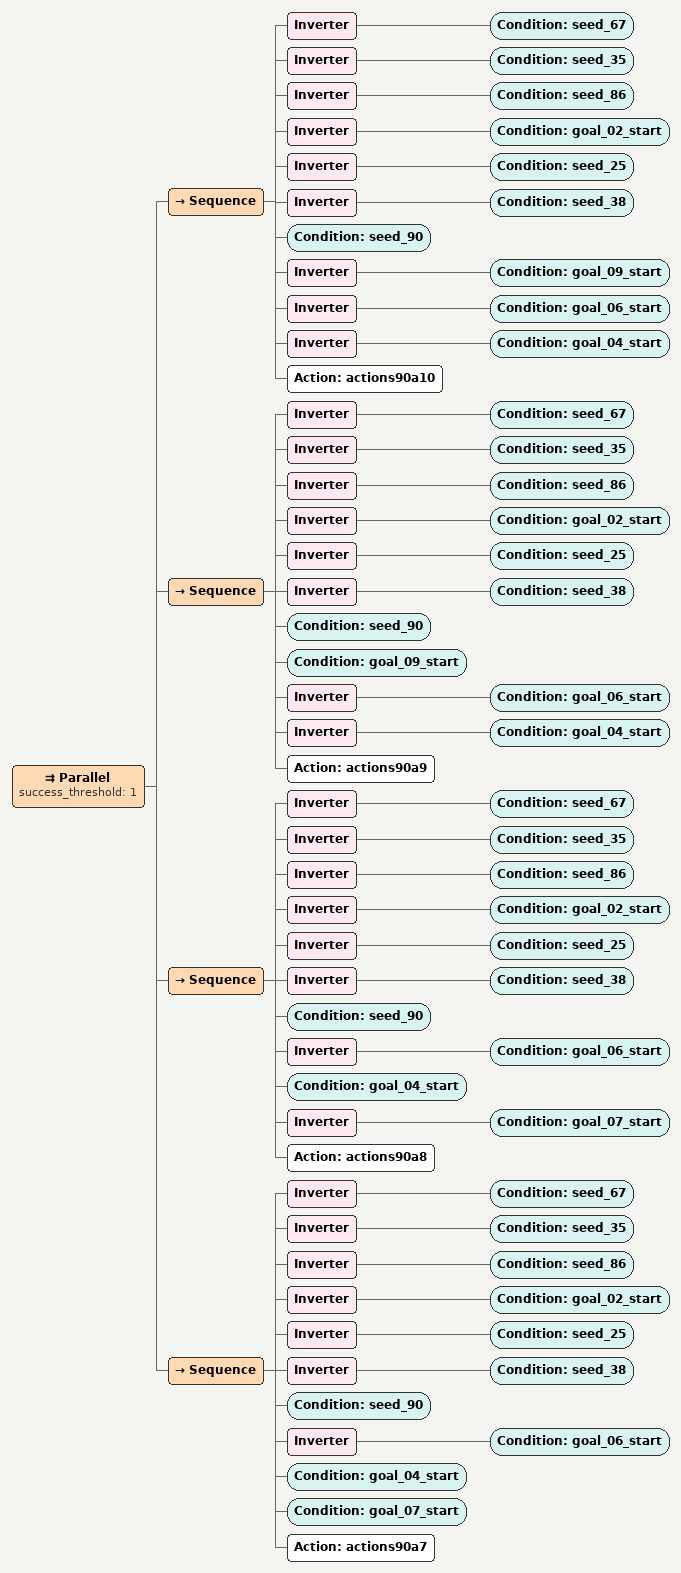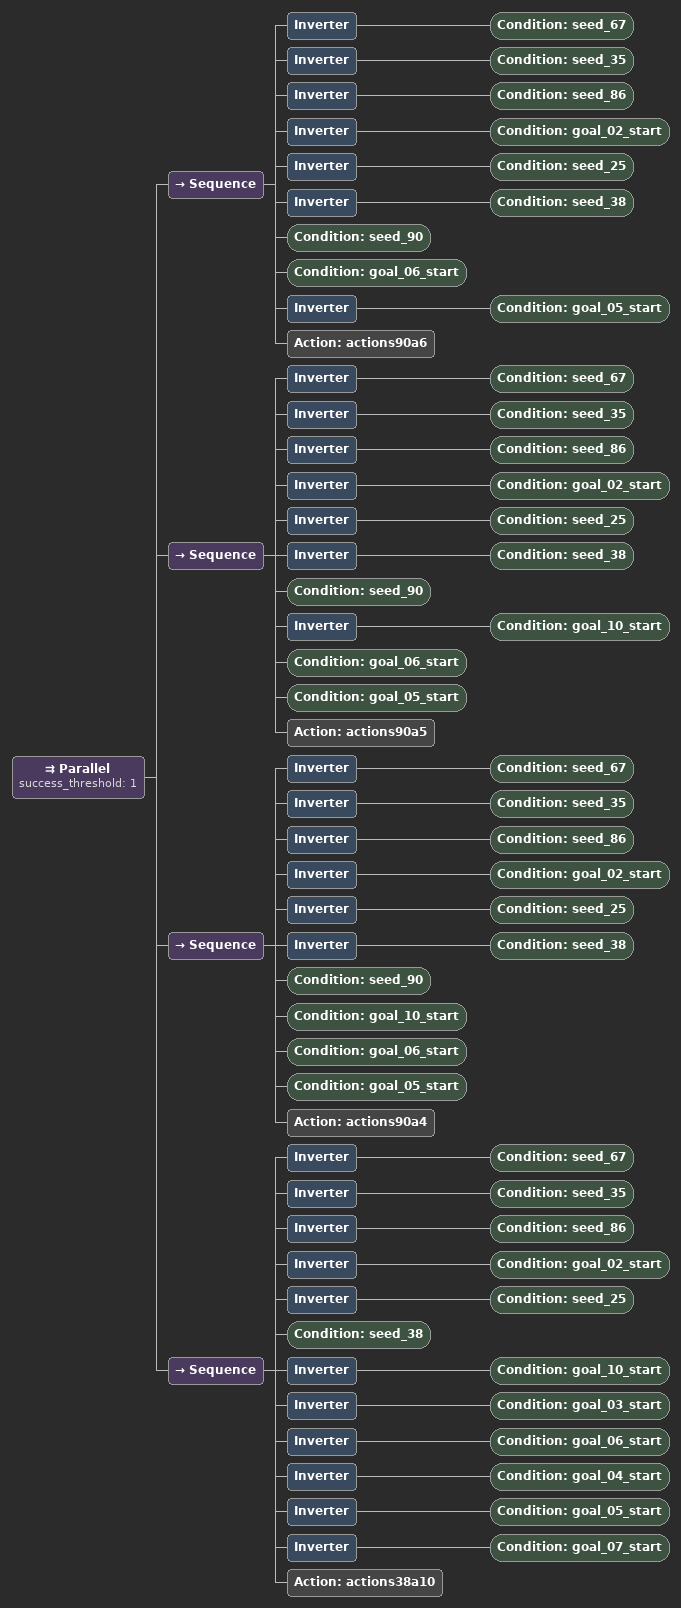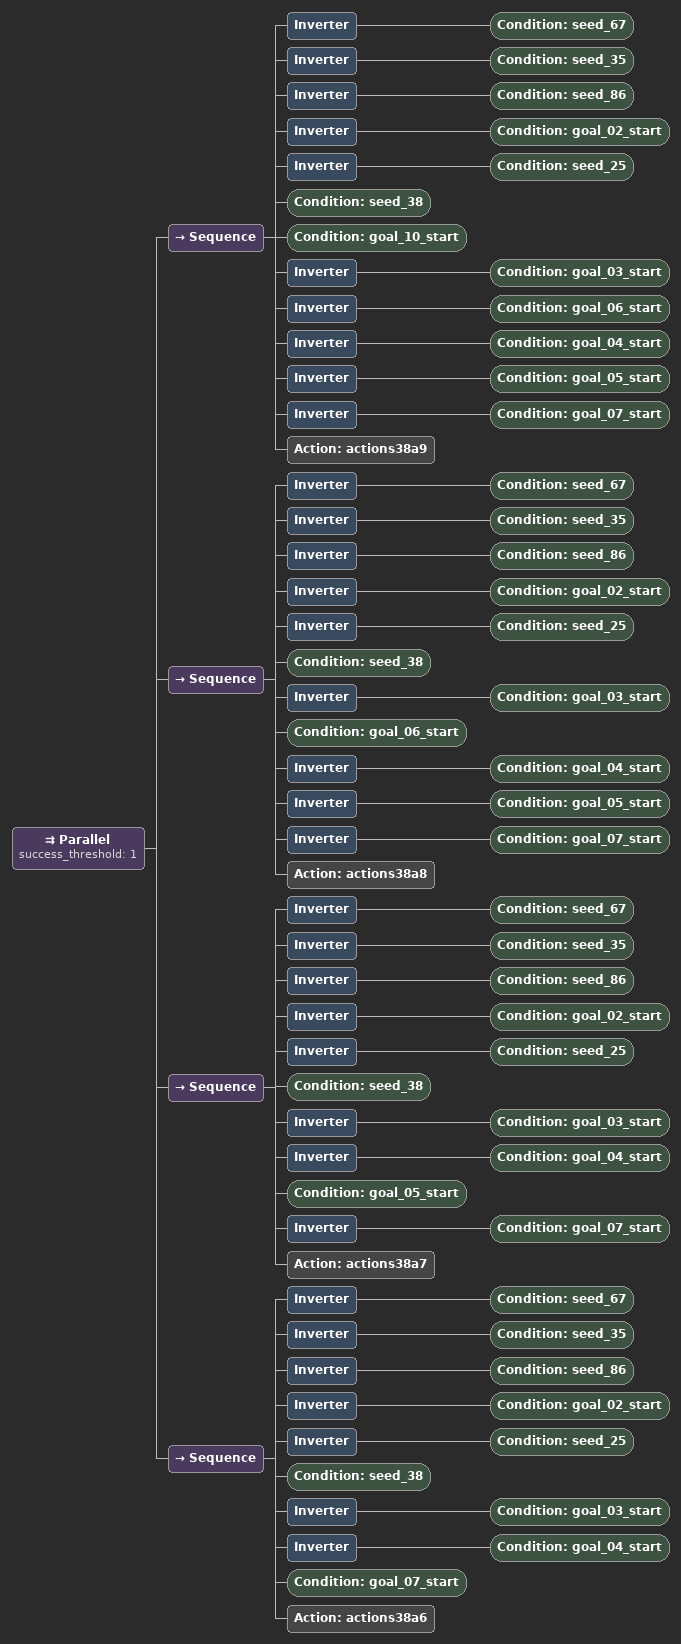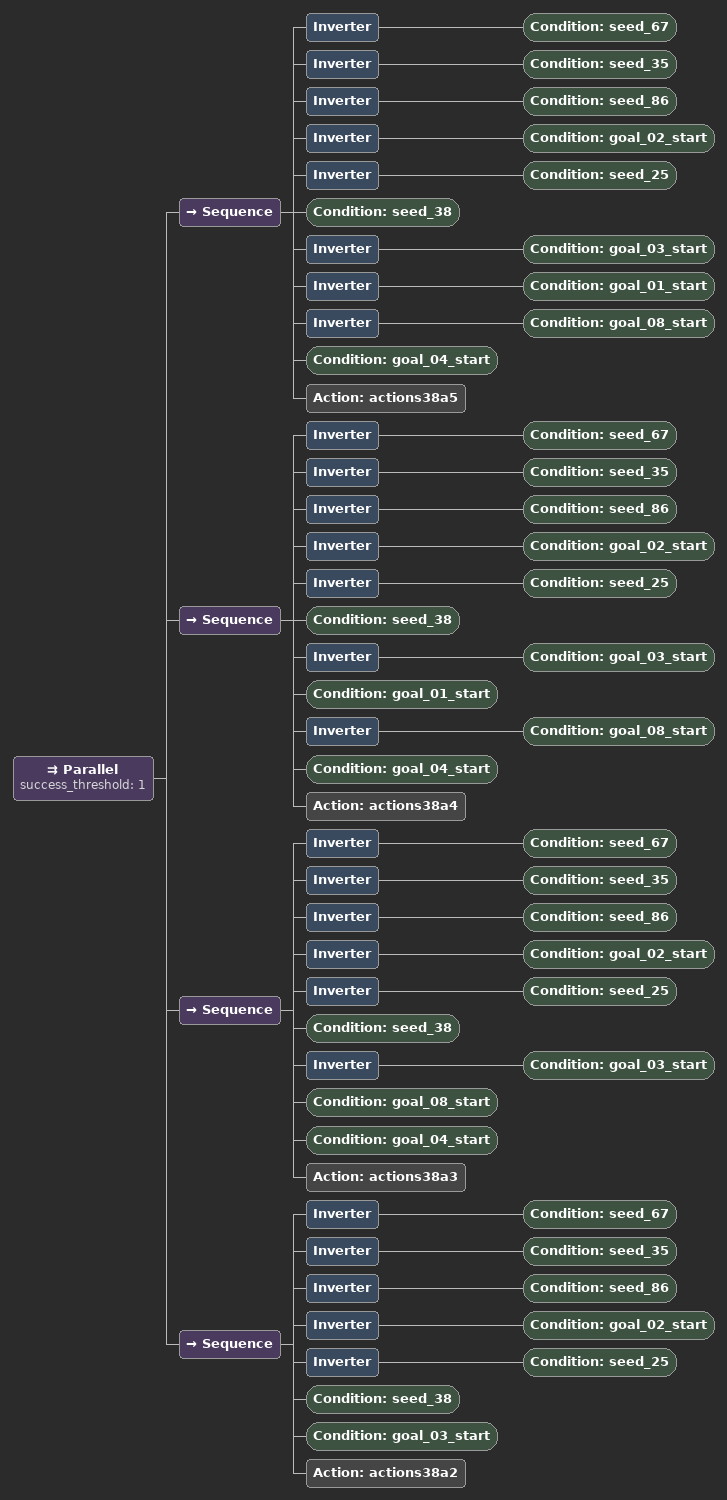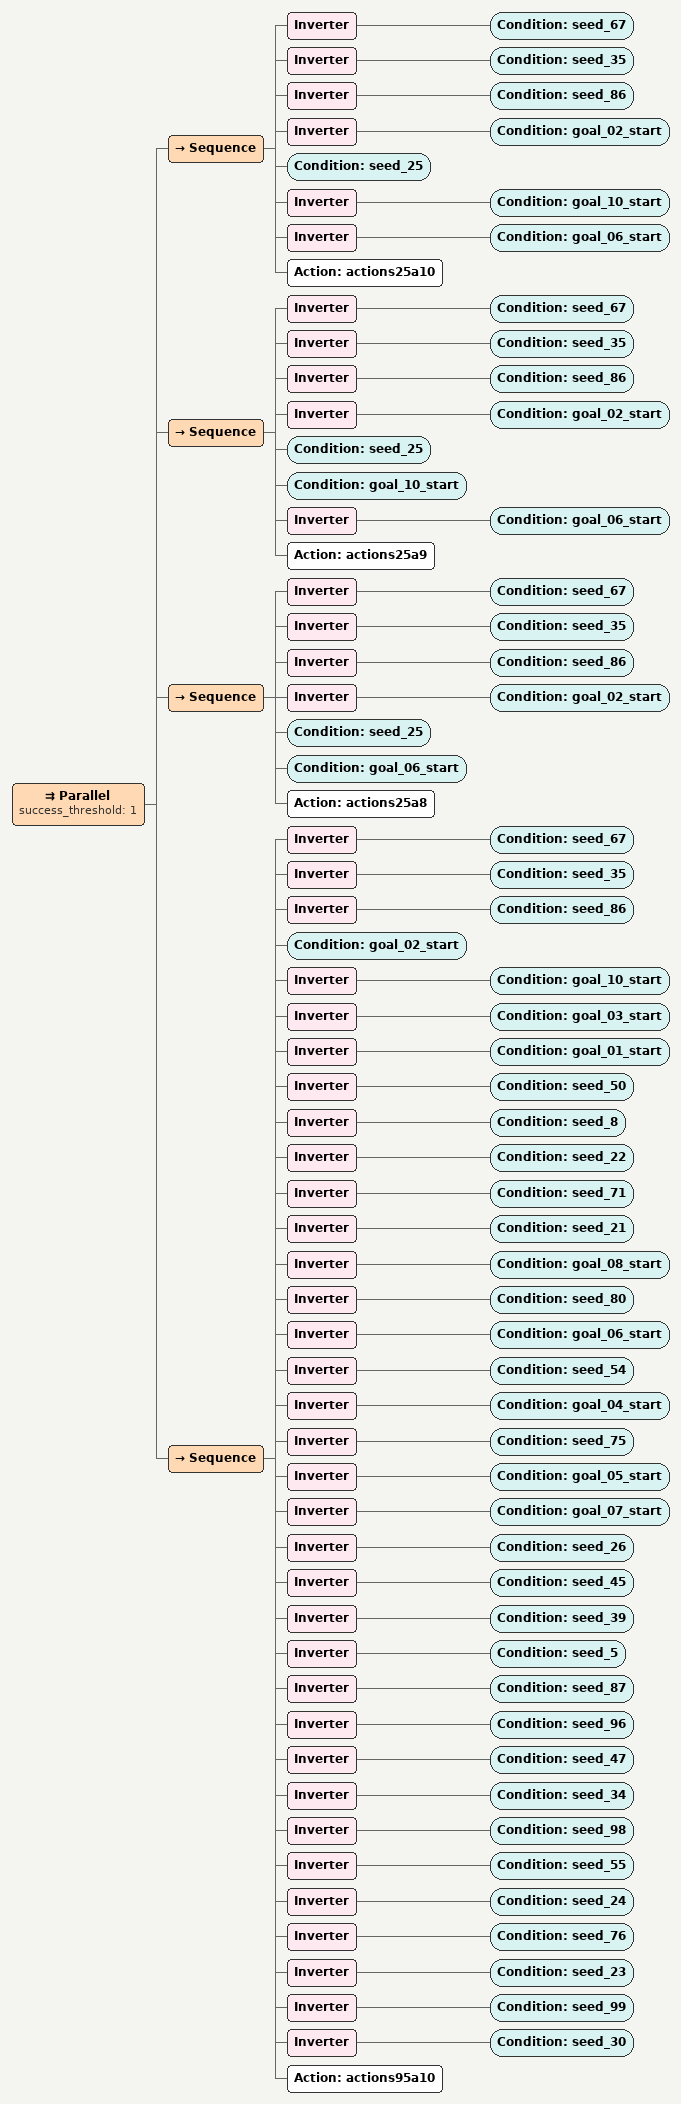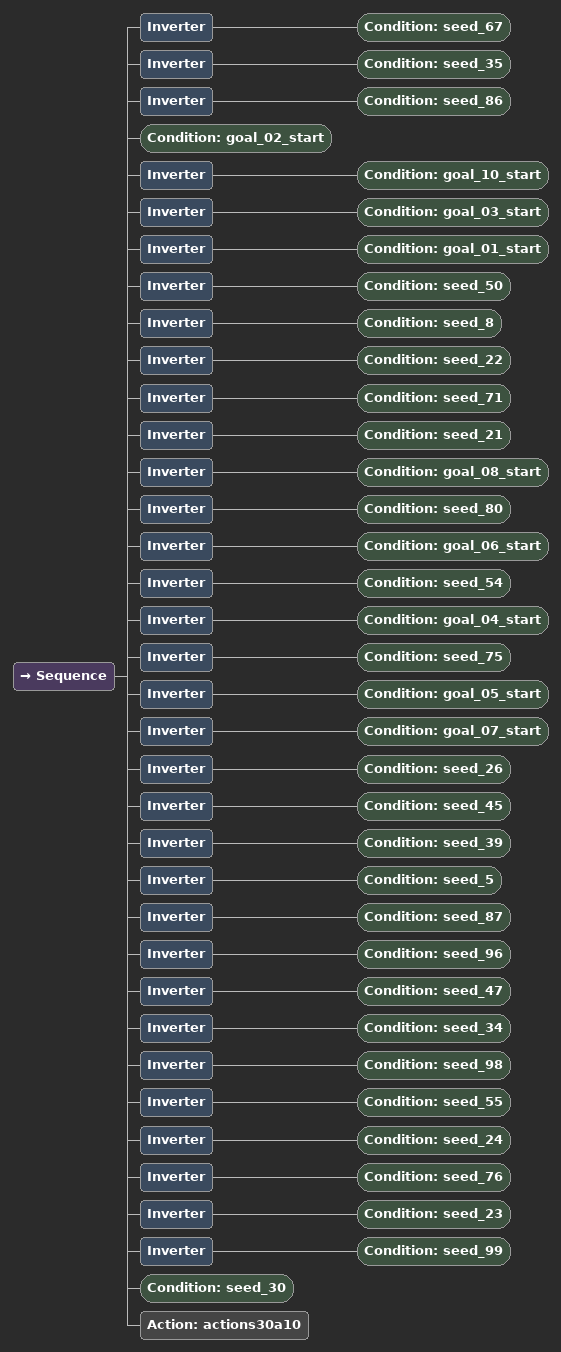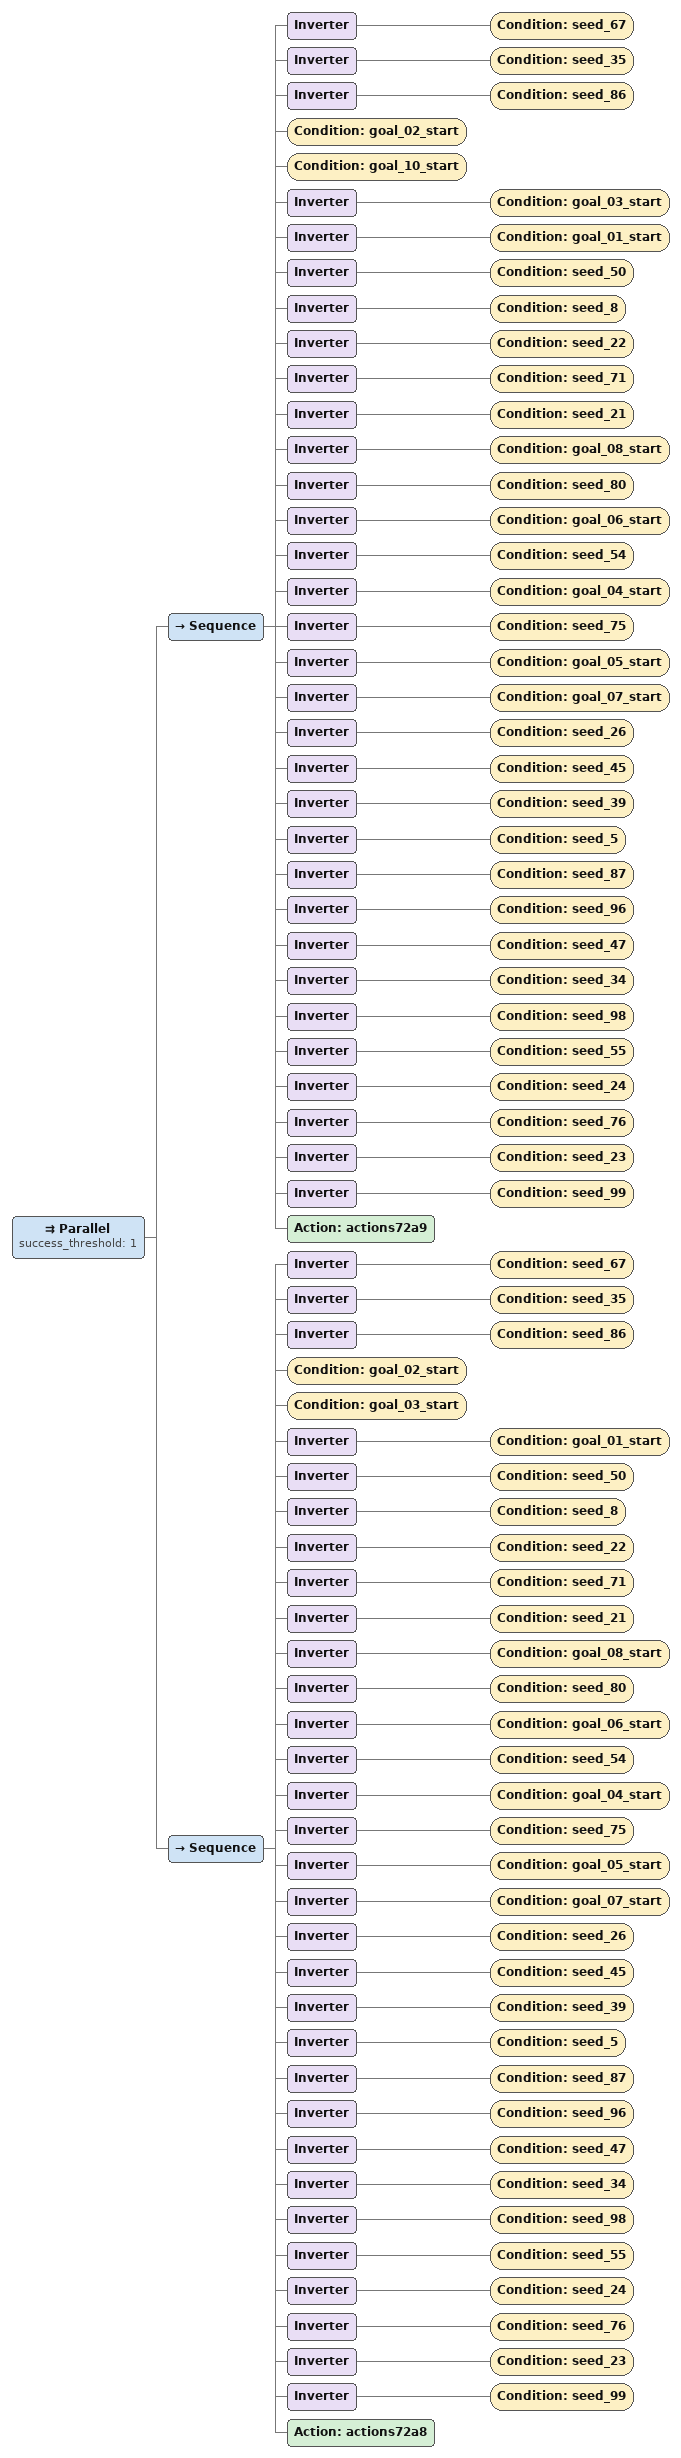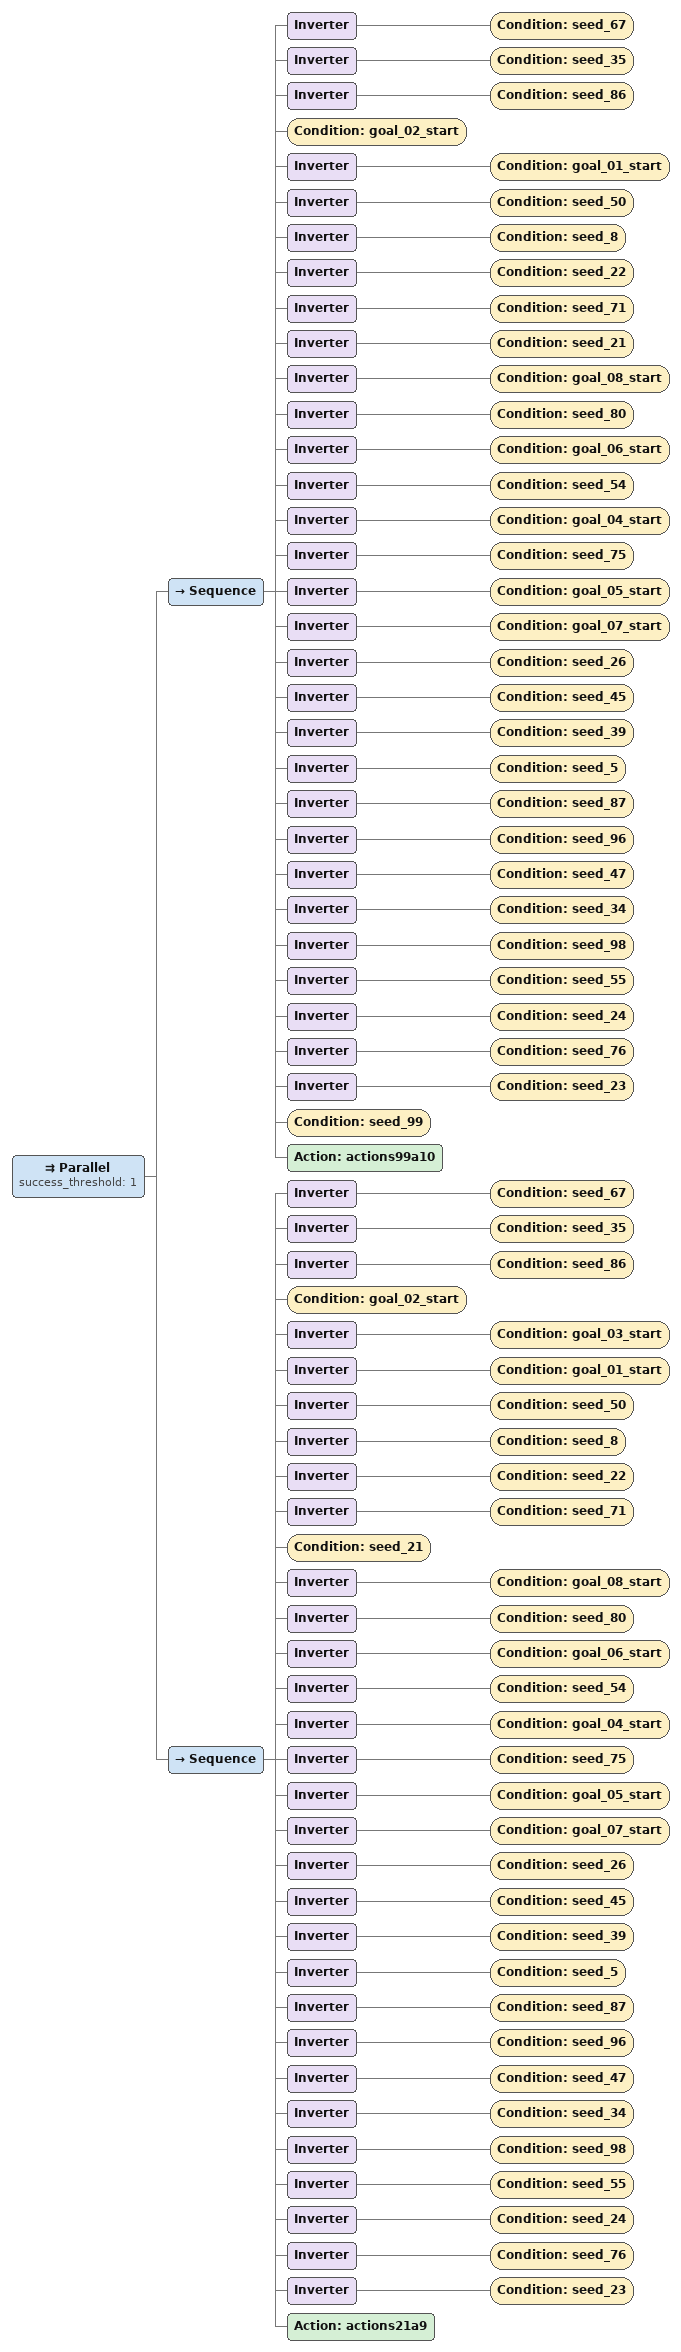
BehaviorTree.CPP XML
<Parallel success_threshold="1">
  <Sequence>
    <Inverter>
      <Condition ID="seed_67"/>
    </Inverter>
    <Inverter>
      <Condition ID="seed_35"/>
    </Inverter>
    <Inverter>
      <Condition ID="seed_86"/>
    </Inverter>
    <Inverter>
      <Condition ID="goal_02_start"/>
    </Inverter>
    <Inverter>
      <Condition ID="seed_25"/>
    </Inverter>
    <Inverter>
      <Condition ID="seed_38"/>
    </Inverter>
    <Condition ID="seed_90"/>
    <Inverter>
      <Condition ID="goal_09_start"/>
    </Inverter>
    <Inverter>
      <Condition ID="goal_06_start"/>
    </Inverter>
    <Inverter>
      <Condition ID="goal_04_start"/>
    </Inverter>
    <Action ID="actions90a10"/>
  </Sequence>
  <Sequence>
    <Inverter>
      <Condition ID="seed_67"/>
    </Inverter>
    <Inverter>
      <Condition ID="seed_35"/>
    </Inverter>
    <Inverter>
      <Condition ID="seed_86"/>
    </Inverter>
    <Inverter>
      <Condition ID="goal_02_start"/>
    </Inverter>
    <Inverter>
      <Condition ID="seed_25"/>
    </Inverter>
    <Inverter>
      <Condition ID="seed_38"/>
    </Inverter>
    <Condition ID="seed_90"/>
    <Condition ID="goal_09_start"/>
    <Inverter>
      <Condition ID="goal_06_start"/>
    </Inverter>
    <Inverter>
      <Condition ID="goal_04_start"/>
    </Inverter>
    <Action ID="actions90a9"/>
  </Sequence>
  <Sequence>
    <Inverter>
      <Condition ID="seed_67"/>
    </Inverter>
    <Inverter>
      <Condition ID="seed_35"/>
    </Inverter>
    <Inverter>
      <Condition ID="seed_86"/>
    </Inverter>
    <Inverter>
      <Condition ID="goal_02_start"/>
    </Inverter>
    <Inverter>
      <Condition ID="seed_25"/>
    </Inverter>
    <Inverter>
      <Condition ID="seed_38"/>
    </Inverter>
    <Condition ID="seed_90"/>
    <Inverter>
      <Condition ID="goal_06_start"/>
    </Inverter>
    <Condition ID="goal_04_start"/>
    <Inverter>
      <Condition ID="goal_07_start"/>
    </Inverter>
    <Action ID="actions90a8"/>
  </Sequence>
  <Sequence>
    <Inverter>
      <Condition ID="seed_67"/>
    </Inverter>
    <Inverter>
      <Condition ID="seed_35"/>
    </Inverter>
    <Inverter>
      <Condition ID="seed_86"/>
    </Inverter>
    <Inverter>
      <Condition ID="goal_02_start"/>
    </Inverter>
    <Inverter>
      <Condition ID="seed_25"/>
    </Inverter>
    <Inverter>
      <Condition ID="seed_38"/>
    </Inverter>
    <Condition ID="seed_90"/>
    <Inverter>
      <Condition ID="goal_06_start"/>
    </Inverter>
    <Condition ID="goal_04_start"/>
    <Condition ID="goal_07_start"/>
    <Action ID="actions90a7"/>
  </Sequence>
</Parallel>

<Parallel success_threshold="1">
  <Sequence>
    <Inverter>
      <Condition ID="seed_67"/>
    </Inverter>
    <Inverter>
      <Condition ID="seed_35"/>
    </Inverter>
    <Inverter>
      <Condition ID="seed_86"/>
    </Inverter>
    <Inverter>
      <Condition ID="goal_02_start"/>
    </Inverter>
    <Inverter>
      <Condition ID="seed_25"/>
    </Inverter>
    <Inverter>
      <Condition ID="seed_38"/>
    </Inverter>
    <Condition ID="seed_90"/>
    <Condition ID="goal_06_start"/>
    <Inverter>
      <Condition ID="goal_05_start"/>
    </Inverter>
    <Action ID="actions90a6"/>
  </Sequence>
  <Sequence>
    <Inverter>
      <Condition ID="seed_67"/>
    </Inverter>
    <Inverter>
      <Condition ID="seed_35"/>
    </Inverter>
    <Inverter>
      <Condition ID="seed_86"/>
    </Inverter>
    <Inverter>
      <Condition ID="goal_02_start"/>
    </Inverter>
    <Inverter>
      <Condition ID="seed_25"/>
    </Inverter>
    <Inverter>
      <Condition ID="seed_38"/>
    </Inverter>
    <Condition ID="seed_90"/>
    <Inverter>
      <Condition ID="goal_10_start"/>
    </Inverter>
    <Condition ID="goal_06_start"/>
    <Condition ID="goal_05_start"/>
    <Action ID="actions90a5"/>
  </Sequence>
  <Sequence>
    <Inverter>
      <Condition ID="seed_67"/>
    </Inverter>
    <Inverter>
      <Condition ID="seed_35"/>
    </Inverter>
    <Inverter>
      <Condition ID="seed_86"/>
    </Inverter>
    <Inverter>
      <Condition ID="goal_02_start"/>
    </Inverter>
    <Inverter>
      <Condition ID="seed_25"/>
    </Inverter>
    <Inverter>
      <Condition ID="seed_38"/>
    </Inverter>
    <Condition ID="seed_90"/>
    <Condition ID="goal_10_start"/>
    <Condition ID="goal_06_start"/>
    <Condition ID="goal_05_start"/>
    <Action ID="actions90a4"/>
  </Sequence>
  <Sequence>
    <Inverter>
      <Condition ID="seed_67"/>
    </Inverter>
    <Inverter>
      <Condition ID="seed_35"/>
    </Inverter>
    <Inverter>
      <Condition ID="seed_86"/>
    </Inverter>
    <Inverter>
      <Condition ID="goal_02_start"/>
    </Inverter>
    <Inverter>
      <Condition ID="seed_25"/>
    </Inverter>
    <Condition ID="seed_38"/>
    <Inverter>
      <Condition ID="goal_10_start"/>
    </Inverter>
    <Inverter>
      <Condition ID="goal_03_start"/>
    </Inverter>
    <Inverter>
      <Condition ID="goal_06_start"/>
    </Inverter>
    <Inverter>
      <Condition ID="goal_04_start"/>
    </Inverter>
    <Inverter>
      <Condition ID="goal_05_start"/>
    </Inverter>
    <Inverter>
      <Condition ID="goal_07_start"/>
    </Inverter>
    <Action ID="actions38a10"/>
  </Sequence>
</Parallel>

<Parallel success_threshold="1">
  <Sequence>
    <Inverter>
      <Condition ID="seed_67"/>
    </Inverter>
    <Inverter>
      <Condition ID="seed_35"/>
    </Inverter>
    <Inverter>
      <Condition ID="seed_86"/>
    </Inverter>
    <Inverter>
      <Condition ID="goal_02_start"/>
    </Inverter>
    <Inverter>
      <Condition ID="seed_25"/>
    </Inverter>
    <Condition ID="seed_38"/>
    <Condition ID="goal_10_start"/>
    <Inverter>
      <Condition ID="goal_03_start"/>
    </Inverter>
    <Inverter>
      <Condition ID="goal_06_start"/>
    </Inverter>
    <Inverter>
      <Condition ID="goal_04_start"/>
    </Inverter>
    <Inverter>
      <Condition ID="goal_05_start"/>
    </Inverter>
    <Inverter>
      <Condition ID="goal_07_start"/>
    </Inverter>
    <Action ID="actions38a9"/>
  </Sequence>
  <Sequence>
    <Inverter>
      <Condition ID="seed_67"/>
    </Inverter>
    <Inverter>
      <Condition ID="seed_35"/>
    </Inverter>
    <Inverter>
      <Condition ID="seed_86"/>
    </Inverter>
    <Inverter>
      <Condition ID="goal_02_start"/>
    </Inverter>
    <Inverter>
      <Condition ID="seed_25"/>
    </Inverter>
    <Condition ID="seed_38"/>
    <Inverter>
      <Condition ID="goal_03_start"/>
    </Inverter>
    <Condition ID="goal_06_start"/>
    <Inverter>
      <Condition ID="goal_04_start"/>
    </Inverter>
    <Inverter>
      <Condition ID="goal_05_start"/>
    </Inverter>
    <Inverter>
      <Condition ID="goal_07_start"/>
    </Inverter>
    <Action ID="actions38a8"/>
  </Sequence>
  <Sequence>
    <Inverter>
      <Condition ID="seed_67"/>
    </Inverter>
    <Inverter>
      <Condition ID="seed_35"/>
    </Inverter>
    <Inverter>
      <Condition ID="seed_86"/>
    </Inverter>
    <Inverter>
      <Condition ID="goal_02_start"/>
    </Inverter>
    <Inverter>
      <Condition ID="seed_25"/>
    </Inverter>
    <Condition ID="seed_38"/>
    <Inverter>
      <Condition ID="goal_03_start"/>
    </Inverter>
    <Inverter>
      <Condition ID="goal_04_start"/>
    </Inverter>
    <Condition ID="goal_05_start"/>
    <Inverter>
      <Condition ID="goal_07_start"/>
    </Inverter>
    <Action ID="actions38a7"/>
  </Sequence>
  <Sequence>
    <Inverter>
      <Condition ID="seed_67"/>
    </Inverter>
    <Inverter>
      <Condition ID="seed_35"/>
    </Inverter>
    <Inverter>
      <Condition ID="seed_86"/>
    </Inverter>
    <Inverter>
      <Condition ID="goal_02_start"/>
    </Inverter>
    <Inverter>
      <Condition ID="seed_25"/>
    </Inverter>
    <Condition ID="seed_38"/>
    <Inverter>
      <Condition ID="goal_03_start"/>
    </Inverter>
    <Inverter>
      <Condition ID="goal_04_start"/>
    </Inverter>
    <Condition ID="goal_07_start"/>
    <Action ID="actions38a6"/>
  </Sequence>
</Parallel>

<Parallel success_threshold="1">
  <Sequence>
    <Inverter>
      <Condition ID="seed_67"/>
    </Inverter>
    <Inverter>
      <Condition ID="seed_35"/>
    </Inverter>
    <Inverter>
      <Condition ID="seed_86"/>
    </Inverter>
    <Inverter>
      <Condition ID="goal_02_start"/>
    </Inverter>
    <Inverter>
      <Condition ID="seed_25"/>
    </Inverter>
    <Condition ID="seed_38"/>
    <Inverter>
      <Condition ID="goal_03_start"/>
    </Inverter>
    <Inverter>
      <Condition ID="goal_01_start"/>
    </Inverter>
    <Inverter>
      <Condition ID="goal_08_start"/>
    </Inverter>
    <Condition ID="goal_04_start"/>
    <Action ID="actions38a5"/>
  </Sequence>
  <Sequence>
    <Inverter>
      <Condition ID="seed_67"/>
    </Inverter>
    <Inverter>
      <Condition ID="seed_35"/>
    </Inverter>
    <Inverter>
      <Condition ID="seed_86"/>
    </Inverter>
    <Inverter>
      <Condition ID="goal_02_start"/>
    </Inverter>
    <Inverter>
      <Condition ID="seed_25"/>
    </Inverter>
    <Condition ID="seed_38"/>
    <Inverter>
      <Condition ID="goal_03_start"/>
    </Inverter>
    <Condition ID="goal_01_start"/>
    <Inverter>
      <Condition ID="goal_08_start"/>
    </Inverter>
    <Condition ID="goal_04_start"/>
    <Action ID="actions38a4"/>
  </Sequence>
  <Sequence>
    <Inverter>
      <Condition ID="seed_67"/>
    </Inverter>
    <Inverter>
      <Condition ID="seed_35"/>
    </Inverter>
    <Inverter>
      <Condition ID="seed_86"/>
    </Inverter>
    <Inverter>
      <Condition ID="goal_02_start"/>
    </Inverter>
    <Inverter>
      <Condition ID="seed_25"/>
    </Inverter>
    <Condition ID="seed_38"/>
    <Inverter>
      <Condition ID="goal_03_start"/>
    </Inverter>
    <Condition ID="goal_08_start"/>
    <Condition ID="goal_04_start"/>
    <Action ID="actions38a3"/>
  </Sequence>
  <Sequence>
    <Inverter>
      <Condition ID="seed_67"/>
    </Inverter>
    <Inverter>
      <Condition ID="seed_35"/>
    </Inverter>
    <Inverter>
      <Condition ID="seed_86"/>
    </Inverter>
    <Inverter>
      <Condition ID="goal_02_start"/>
    </Inverter>
    <Inverter>
      <Condition ID="seed_25"/>
    </Inverter>
    <Condition ID="seed_38"/>
    <Condition ID="goal_03_start"/>
    <Action ID="actions38a2"/>
  </Sequence>
</Parallel>

<Parallel success_threshold="1">
  <Sequence>
    <Inverter>
      <Condition ID="seed_67"/>
    </Inverter>
    <Inverter>
      <Condition ID="seed_35"/>
    </Inverter>
    <Inverter>
      <Condition ID="seed_86"/>
    </Inverter>
    <Inverter>
      <Condition ID="goal_02_start"/>
    </Inverter>
    <Condition ID="seed_25"/>
    <Inverter>
      <Condition ID="goal_10_start"/>
    </Inverter>
    <Inverter>
      <Condition ID="goal_06_start"/>
    </Inverter>
    <Action ID="actions25a10"/>
  </Sequence>
  <Sequence>
    <Inverter>
      <Condition ID="seed_67"/>
    </Inverter>
    <Inverter>
      <Condition ID="seed_35"/>
    </Inverter>
    <Inverter>
      <Condition ID="seed_86"/>
    </Inverter>
    <Inverter>
      <Condition ID="goal_02_start"/>
    </Inverter>
    <Condition ID="seed_25"/>
    <Condition ID="goal_10_start"/>
    <Inverter>
      <Condition ID="goal_06_start"/>
    </Inverter>
    <Action ID="actions25a9"/>
  </Sequence>
  <Sequence>
    <Inverter>
      <Condition ID="seed_67"/>
    </Inverter>
    <Inverter>
      <Condition ID="seed_35"/>
    </Inverter>
    <Inverter>
      <Condition ID="seed_86"/>
    </Inverter>
    <Inverter>
      <Condition ID="goal_02_start"/>
    </Inverter>
    <Condition ID="seed_25"/>
    <Condition ID="goal_06_start"/>
    <Action ID="actions25a8"/>
  </Sequence>
  <Sequence>
    <Inverter>
      <Condition ID="seed_67"/>
    </Inverter>
    <Inverter>
      <Condition ID="seed_35"/>
    </Inverter>
    <Inverter>
      <Condition ID="seed_86"/>
    </Inverter>
    <Condition ID="goal_02_start"/>
    <Inverter>
      <Condition ID="goal_10_start"/>
    </Inverter>
    <Inverter>
      <Condition ID="goal_03_start"/>
    </Inverter>
    <Inverter>
      <Condition ID="goal_01_start"/>
    </Inverter>
    <Inverter>
      <Condition ID="seed_50"/>
    </Inverter>
    <Inverter>
      <Condition ID="seed_8"/>
    </Inverter>
    <Inverter>
      <Condition ID="seed_22"/>
    </Inverter>
    <Inverter>
      <Condition ID="seed_71"/>
    </Inverter>
    <Inverter>
      <Condition ID="seed_21"/>
    </Inverter>
    <Inverter>
      <Condition ID="goal_08_start"/>
    </Inverter>
    <Inverter>
      <Condition ID="seed_80"/>
    </Inverter>
    <Inverter>
      <Condition ID="goal_06_start"/>
    </Inverter>
    <Inverter>
      <Condition ID="seed_54"/>
    </Inverter>
    <Inverter>
      <Condition ID="goal_04_start"/>
    </Inverter>
    <Inverter>
      <Condition ID="seed_75"/>
    </Inverter>
    <Inverter>
      <Condition ID="goal_05_start"/>
    </Inverter>
    <Inverter>
      <Condition ID="goal_07_start"/>
    </Inverter>
    <Inverter>
      <Condition ID="seed_26"/>
    </Inverter>
    <Inverter>
      <Condition ID="seed_45"/>
    </Inverter>
    <Inverter>
      <Condition ID="seed_39"/>
    </Inverter>
    <Inverter>
      <Condition ID="seed_5"/>
    </Inverter>
    <Inverter>
      <Condition ID="seed_87"/>
    </Inverter>
    <Inverter>
      <Condition ID="seed_96"/>
    </Inverter>
    <Inverter>
      <Condition ID="seed_47"/>
    </Inverter>
    <Inverter>
      <Condition ID="seed_34"/>
    </Inverter>
    <Inverter>
      <Condition ID="seed_98"/>
    </Inverter>
    <Inverter>
      <Condition ID="seed_55"/>
    </Inverter>
    <Inverter>
      <Condition ID="seed_24"/>
    </Inverter>
    <Inverter>
      <Condition ID="seed_76"/>
    </Inverter>
    <Inverter>
      <Condition ID="seed_23"/>
    </Inverter>
    <Inverter>
      <Condition ID="seed_99"/>
    </Inverter>
    <Inverter>
      <Condition ID="seed_30"/>
    </Inverter>
    <Action ID="actions95a10"/>
  </Sequence>
</Parallel>

<Sequence>
  <Inverter>
    <Condition ID="seed_67"/>
  </Inverter>
  <Inverter>
    <Condition ID="seed_35"/>
  </Inverter>
  <Inverter>
    <Condition ID="seed_86"/>
  </Inverter>
  <Condition ID="goal_02_start"/>
  <Inverter>
    <Condition ID="goal_10_start"/>
  </Inverter>
  <Inverter>
    <Condition ID="goal_03_start"/>
  </Inverter>
  <Inverter>
    <Condition ID="goal_01_start"/>
  </Inverter>
  <Inverter>
    <Condition ID="seed_50"/>
  </Inverter>
  <Inverter>
    <Condition ID="seed_8"/>
  </Inverter>
  <Inverter>
    <Condition ID="seed_22"/>
  </Inverter>
  <Inverter>
    <Condition ID="seed_71"/>
  </Inverter>
  <Inverter>
    <Condition ID="seed_21"/>
  </Inverter>
  <Inverter>
    <Condition ID="goal_08_start"/>
  </Inverter>
  <Inverter>
    <Condition ID="seed_80"/>
  </Inverter>
  <Inverter>
    <Condition ID="goal_06_start"/>
  </Inverter>
  <Inverter>
    <Condition ID="seed_54"/>
  </Inverter>
  <Inverter>
    <Condition ID="goal_04_start"/>
  </Inverter>
  <Inverter>
    <Condition ID="seed_75"/>
  </Inverter>
  <Inverter>
    <Condition ID="goal_05_start"/>
  </Inverter>
  <Inverter>
    <Condition ID="goal_07_start"/>
  </Inverter>
  <Inverter>
    <Condition ID="seed_26"/>
  </Inverter>
  <Inverter>
    <Condition ID="seed_45"/>
  </Inverter>
  <Inverter>
    <Condition ID="seed_39"/>
  </Inverter>
  <Inverter>
    <Condition ID="seed_5"/>
  </Inverter>
  <Inverter>
    <Condition ID="seed_87"/>
  </Inverter>
  <Inverter>
    <Condition ID="seed_96"/>
  </Inverter>
  <Inverter>
    <Condition ID="seed_47"/>
  </Inverter>
  <Inverter>
    <Condition ID="seed_34"/>
  </Inverter>
  <Inverter>
    <Condition ID="seed_98"/>
  </Inverter>
  <Inverter>
    <Condition ID="seed_55"/>
  </Inverter>
  <Inverter>
    <Condition ID="seed_24"/>
  </Inverter>
  <Inverter>
    <Condition ID="seed_76"/>
  </Inverter>
  <Inverter>
    <Condition ID="seed_23"/>
  </Inverter>
  <Inverter>
    <Condition ID="seed_99"/>
  </Inverter>
  <Condition ID="seed_30"/>
  <Action ID="actions30a10"/>
</Sequence>

<Parallel success_threshold="1">
  <Sequence>
    <Inverter>
      <Condition ID="seed_67"/>
    </Inverter>
    <Inverter>
      <Condition ID="seed_35"/>
    </Inverter>
    <Inverter>
      <Condition ID="seed_86"/>
    </Inverter>
    <Condition ID="goal_02_start"/>
    <Condition ID="goal_10_start"/>
    <Inverter>
      <Condition ID="goal_03_start"/>
    </Inverter>
    <Inverter>
      <Condition ID="goal_01_start"/>
    </Inverter>
    <Inverter>
      <Condition ID="seed_50"/>
    </Inverter>
    <Inverter>
      <Condition ID="seed_8"/>
    </Inverter>
    <Inverter>
      <Condition ID="seed_22"/>
    </Inverter>
    <Inverter>
      <Condition ID="seed_71"/>
    </Inverter>
    <Inverter>
      <Condition ID="seed_21"/>
    </Inverter>
    <Inverter>
      <Condition ID="goal_08_start"/>
    </Inverter>
    <Inverter>
      <Condition ID="seed_80"/>
    </Inverter>
    <Inverter>
      <Condition ID="goal_06_start"/>
    </Inverter>
    <Inverter>
      <Condition ID="seed_54"/>
    </Inverter>
    <Inverter>
      <Condition ID="goal_04_start"/>
    </Inverter>
    <Inverter>
      <Condition ID="seed_75"/>
    </Inverter>
    <Inverter>
      <Condition ID="goal_05_start"/>
    </Inverter>
    <Inverter>
      <Condition ID="goal_07_start"/>
    </Inverter>
    <Inverter>
      <Condition ID="seed_26"/>
    </Inverter>
    <Inverter>
      <Condition ID="seed_45"/>
    </Inverter>
    <Inverter>
      <Condition ID="seed_39"/>
    </Inverter>
    <Inverter>
      <Condition ID="seed_5"/>
    </Inverter>
    <Inverter>
      <Condition ID="seed_87"/>
    </Inverter>
    <Inverter>
      <Condition ID="seed_96"/>
    </Inverter>
    <Inverter>
      <Condition ID="seed_47"/>
    </Inverter>
    <Inverter>
      <Condition ID="seed_34"/>
    </Inverter>
    <Inverter>
      <Condition ID="seed_98"/>
    </Inverter>
    <Inverter>
      <Condition ID="seed_55"/>
    </Inverter>
    <Inverter>
      <Condition ID="seed_24"/>
    </Inverter>
    <Inverter>
      <Condition ID="seed_76"/>
    </Inverter>
    <Inverter>
      <Condition ID="seed_23"/>
    </Inverter>
    <Inverter>
      <Condition ID="seed_99"/>
    </Inverter>
    <Action ID="actions72a9"/>
  </Sequence>
  <Sequence>
    <Inverter>
      <Condition ID="seed_67"/>
    </Inverter>
    <Inverter>
      <Condition ID="seed_35"/>
    </Inverter>
    <Inverter>
      <Condition ID="seed_86"/>
    </Inverter>
    <Condition ID="goal_02_start"/>
    <Condition ID="goal_03_start"/>
    <Inverter>
      <Condition ID="goal_01_start"/>
    </Inverter>
    <Inverter>
      <Condition ID="seed_50"/>
    </Inverter>
    <Inverter>
      <Condition ID="seed_8"/>
    </Inverter>
    <Inverter>
      <Condition ID="seed_22"/>
    </Inverter>
    <Inverter>
      <Condition ID="seed_71"/>
    </Inverter>
    <Inverter>
      <Condition ID="seed_21"/>
    </Inverter>
    <Inverter>
      <Condition ID="goal_08_start"/>
    </Inverter>
    <Inverter>
      <Condition ID="seed_80"/>
    </Inverter>
    <Inverter>
      <Condition ID="goal_06_start"/>
    </Inverter>
    <Inverter>
      <Condition ID="seed_54"/>
    </Inverter>
    <Inverter>
      <Condition ID="goal_04_start"/>
    </Inverter>
    <Inverter>
      <Condition ID="seed_75"/>
    </Inverter>
    <Inverter>
      <Condition ID="goal_05_start"/>
    </Inverter>
    <Inverter>
      <Condition ID="goal_07_start"/>
    </Inverter>
    <Inverter>
      <Condition ID="seed_26"/>
    </Inverter>
    <Inverter>
      <Condition ID="seed_45"/>
    </Inverter>
    <Inverter>
      <Condition ID="seed_39"/>
    </Inverter>
    <Inverter>
      <Condition ID="seed_5"/>
    </Inverter>
    <Inverter>
      <Condition ID="seed_87"/>
    </Inverter>
    <Inverter>
      <Condition ID="seed_96"/>
    </Inverter>
    <Inverter>
      <Condition ID="seed_47"/>
    </Inverter>
    <Inverter>
      <Condition ID="seed_34"/>
    </Inverter>
    <Inverter>
      <Condition ID="seed_98"/>
    </Inverter>
    <Inverter>
      <Condition ID="seed_55"/>
    </Inverter>
    <Inverter>
      <Condition ID="seed_24"/>
    </Inverter>
    <Inverter>
      <Condition ID="seed_76"/>
    </Inverter>
    <Inverter>
      <Condition ID="seed_23"/>
    </Inverter>
    <Inverter>
      <Condition ID="seed_99"/>
    </Inverter>
    <Action ID="actions72a8"/>
  </Sequence>
</Parallel>

<Parallel success_threshold="1">
  <Sequence>
    <Inverter>
      <Condition ID="seed_67"/>
    </Inverter>
    <Inverter>
      <Condition ID="seed_35"/>
    </Inverter>
    <Inverter>
      <Condition ID="seed_86"/>
    </Inverter>
    <Condition ID="goal_02_start"/>
    <Inverter>
      <Condition ID="goal_01_start"/>
    </Inverter>
    <Inverter>
      <Condition ID="seed_50"/>
    </Inverter>
    <Inverter>
      <Condition ID="seed_8"/>
    </Inverter>
    <Inverter>
      <Condition ID="seed_22"/>
    </Inverter>
    <Inverter>
      <Condition ID="seed_71"/>
    </Inverter>
    <Inverter>
      <Condition ID="seed_21"/>
    </Inverter>
    <Inverter>
      <Condition ID="goal_08_start"/>
    </Inverter>
    <Inverter>
      <Condition ID="seed_80"/>
    </Inverter>
    <Inverter>
      <Condition ID="goal_06_start"/>
    </Inverter>
    <Inverter>
      <Condition ID="seed_54"/>
    </Inverter>
    <Inverter>
      <Condition ID="goal_04_start"/>
    </Inverter>
    <Inverter>
      <Condition ID="seed_75"/>
    </Inverter>
    <Inverter>
      <Condition ID="goal_05_start"/>
    </Inverter>
    <Inverter>
      <Condition ID="goal_07_start"/>
    </Inverter>
    <Inverter>
      <Condition ID="seed_26"/>
    </Inverter>
    <Inverter>
      <Condition ID="seed_45"/>
    </Inverter>
    <Inverter>
      <Condition ID="seed_39"/>
    </Inverter>
    <Inverter>
      <Condition ID="seed_5"/>
    </Inverter>
    <Inverter>
      <Condition ID="seed_87"/>
    </Inverter>
    <Inverter>
      <Condition ID="seed_96"/>
    </Inverter>
    <Inverter>
      <Condition ID="seed_47"/>
    </Inverter>
    <Inverter>
      <Condition ID="seed_34"/>
    </Inverter>
    <Inverter>
      <Condition ID="seed_98"/>
    </Inverter>
    <Inverter>
      <Condition ID="seed_55"/>
    </Inverter>
    <Inverter>
      <Condition ID="seed_24"/>
    </Inverter>
    <Inverter>
      <Condition ID="seed_76"/>
    </Inverter>
    <Inverter>
      <Condition ID="seed_23"/>
    </Inverter>
    <Condition ID="seed_99"/>
    <Action ID="actions99a10"/>
  </Sequence>
  <Sequence>
    <Inverter>
      <Condition ID="seed_67"/>
    </Inverter>
    <Inverter>
      <Condition ID="seed_35"/>
    </Inverter>
    <Inverter>
      <Condition ID="seed_86"/>
    </Inverter>
    <Condition ID="goal_02_start"/>
    <Inverter>
      <Condition ID="goal_03_start"/>
    </Inverter>
    <Inverter>
      <Condition ID="goal_01_start"/>
    </Inverter>
    <Inverter>
      <Condition ID="seed_50"/>
    </Inverter>
    <Inverter>
      <Condition ID="seed_8"/>
    </Inverter>
    <Inverter>
      <Condition ID="seed_22"/>
    </Inverter>
    <Inverter>
      <Condition ID="seed_71"/>
    </Inverter>
    <Condition ID="seed_21"/>
    <Inverter>
      <Condition ID="goal_08_start"/>
    </Inverter>
    <Inverter>
      <Condition ID="seed_80"/>
    </Inverter>
    <Inverter>
      <Condition ID="goal_06_start"/>
    </Inverter>
    <Inverter>
      <Condition ID="seed_54"/>
    </Inverter>
    <Inverter>
      <Condition ID="goal_04_start"/>
    </Inverter>
    <Inverter>
      <Condition ID="seed_75"/>
    </Inverter>
    <Inverter>
      <Condition ID="goal_05_start"/>
    </Inverter>
    <Inverter>
      <Condition ID="goal_07_start"/>
    </Inverter>
    <Inverter>
      <Condition ID="seed_26"/>
    </Inverter>
    <Inverter>
      <Condition ID="seed_45"/>
    </Inverter>
    <Inverter>
      <Condition ID="seed_39"/>
    </Inverter>
    <Inverter>
      <Condition ID="seed_5"/>
    </Inverter>
    <Inverter>
      <Condition ID="seed_87"/>
    </Inverter>
    <Inverter>
      <Condition ID="seed_96"/>
    </Inverter>
    <Inverter>
      <Condition ID="seed_47"/>
    </Inverter>
    <Inverter>
      <Condition ID="seed_34"/>
    </Inverter>
    <Inverter>
      <Condition ID="seed_98"/>
    </Inverter>
    <Inverter>
      <Condition ID="seed_55"/>
    </Inverter>
    <Inverter>
      <Condition ID="seed_24"/>
    </Inverter>
    <Inverter>
      <Condition ID="seed_76"/>
    </Inverter>
    <Inverter>
      <Condition ID="seed_23"/>
    </Inverter>
    <Action ID="actions21a9"/>
  </Sequence>
</Parallel>
